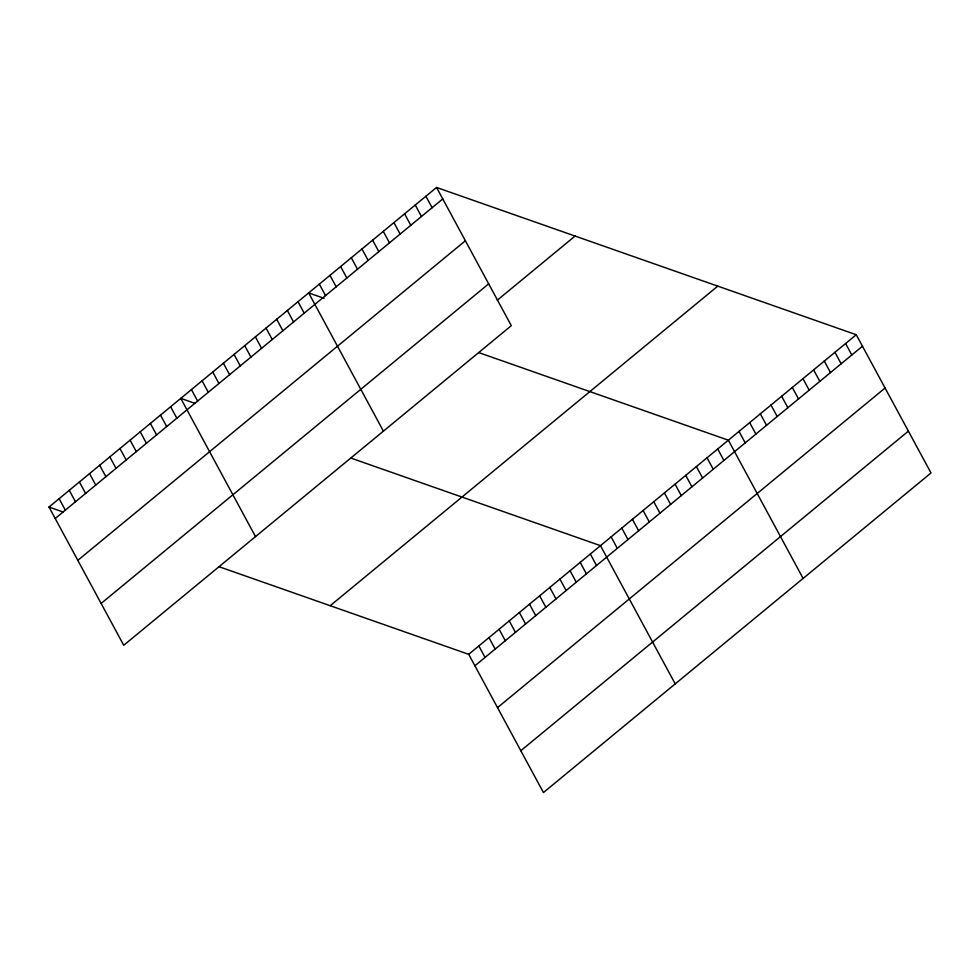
<?xml version="1.0" encoding="UTF-8"?>
<svg xmlns="http://www.w3.org/2000/svg" width="980" height="980" viewBox="0 0 980 980"><rect width="100%" height="100%" fill="white"/><g stroke="black" fill="none" stroke-linecap="round" stroke-linejoin="round"><path stroke-width="1.47" d="M436.566 187.45L511.303 325.679L123.737 645.269L49 507.04L436.566 187.45L856.263 334.731L931 472.96L543.435 792.551L468.697 654.322L219.214 566.771M55.199 518.506L442.764 198.916M77.824 560.34L465.39 240.749M101.124 603.435L488.689 283.845M497.264 300.211L575.064 236.058M330.199 605.714L717.764 286.123M468.697 654.322L856.263 334.731M474.896 665.788L862.461 346.21M497.509 707.621L885.075 388.031M520.821 750.717L908.387 431.139M324.062 298.312L308.663 292.91L383.413 431.139M478.877 352.641L728.361 440.192L803.11 578.433M194.873 403.331L180.773 398.37L255.511 536.611M350.987 458.113L600.471 545.664L675.208 683.893M49 507.04L63.112 511.989M845.605 343.527L851.804 354.993M834.948 352.31L841.146 363.776M824.278 361.093L830.489 372.572M813.62 369.889L819.831 381.355M802.963 378.672L809.174 390.15M792.306 387.468L798.516 398.934M781.648 396.251L787.859 407.729M770.99 405.046L777.201 416.512M760.333 413.829L766.544 425.296M749.676 422.613L755.886 434.091M739.018 431.408L745.217 442.874M717.703 448.987L723.902 460.453M707.045 457.77L713.244 469.249M696.388 466.566L702.587 478.032M685.731 475.349L691.929 486.827M675.073 484.145L681.272 495.611M664.416 492.928L670.614 504.394M653.758 501.711L659.957 513.189M643.101 510.507L649.299 521.973M632.443 519.29L638.642 530.768M621.786 528.085L627.984 539.551M611.128 536.869L617.327 548.347M425.908 196.233L432.107 207.711M415.251 205.028L421.449 216.494M590.327 554.019L596.526 565.485M404.593 213.811L410.791 225.29M580.197 562.373L586.395 573.851M393.935 222.607L400.134 234.073M570.054 570.74L576.265 582.206M383.278 231.39L389.477 242.869M559.923 579.094L566.121 590.56M372.621 240.186L378.819 251.652M549.78 587.449L555.991 598.927M361.963 248.969L368.162 260.435M539.649 595.816L545.848 607.282M351.305 257.752L357.504 269.231M529.506 604.17L535.717 615.636M340.636 266.548L346.846 278.014M519.376 612.524L525.574 624.003M329.978 275.331L336.189 286.809M509.245 620.879L515.443 632.357M319.321 284.127L325.532 295.593M499.102 629.246L505.3 640.712M488.971 637.6L495.17 649.079M298.006 301.705L304.217 313.171M478.828 645.955L485.039 657.433M287.348 310.489L293.559 321.954M276.691 319.272L282.901 330.75M266.033 328.067L272.244 339.533M255.376 336.851L261.574 348.329M244.718 345.646L250.917 357.112M234.061 354.429L240.259 365.908M223.403 363.225L229.602 374.691M212.746 372.008L218.944 383.486M202.088 380.804L208.287 392.27M191.431 389.587L197.629 401.053M170.63 406.737L176.841 418.203M160.5 415.091L166.698 426.557M150.369 423.446L156.567 434.924M140.226 431.813L146.424 443.279M130.095 440.167L136.294 451.633M119.952 448.522L126.151 460M109.821 456.888L116.02 468.354M99.678 465.243L105.889 476.709M89.547 473.597L95.746 485.076M79.404 481.964L85.615 493.43M69.274 490.319L75.472 501.785M59.131 498.673L65.342 510.151"/></g></svg>
